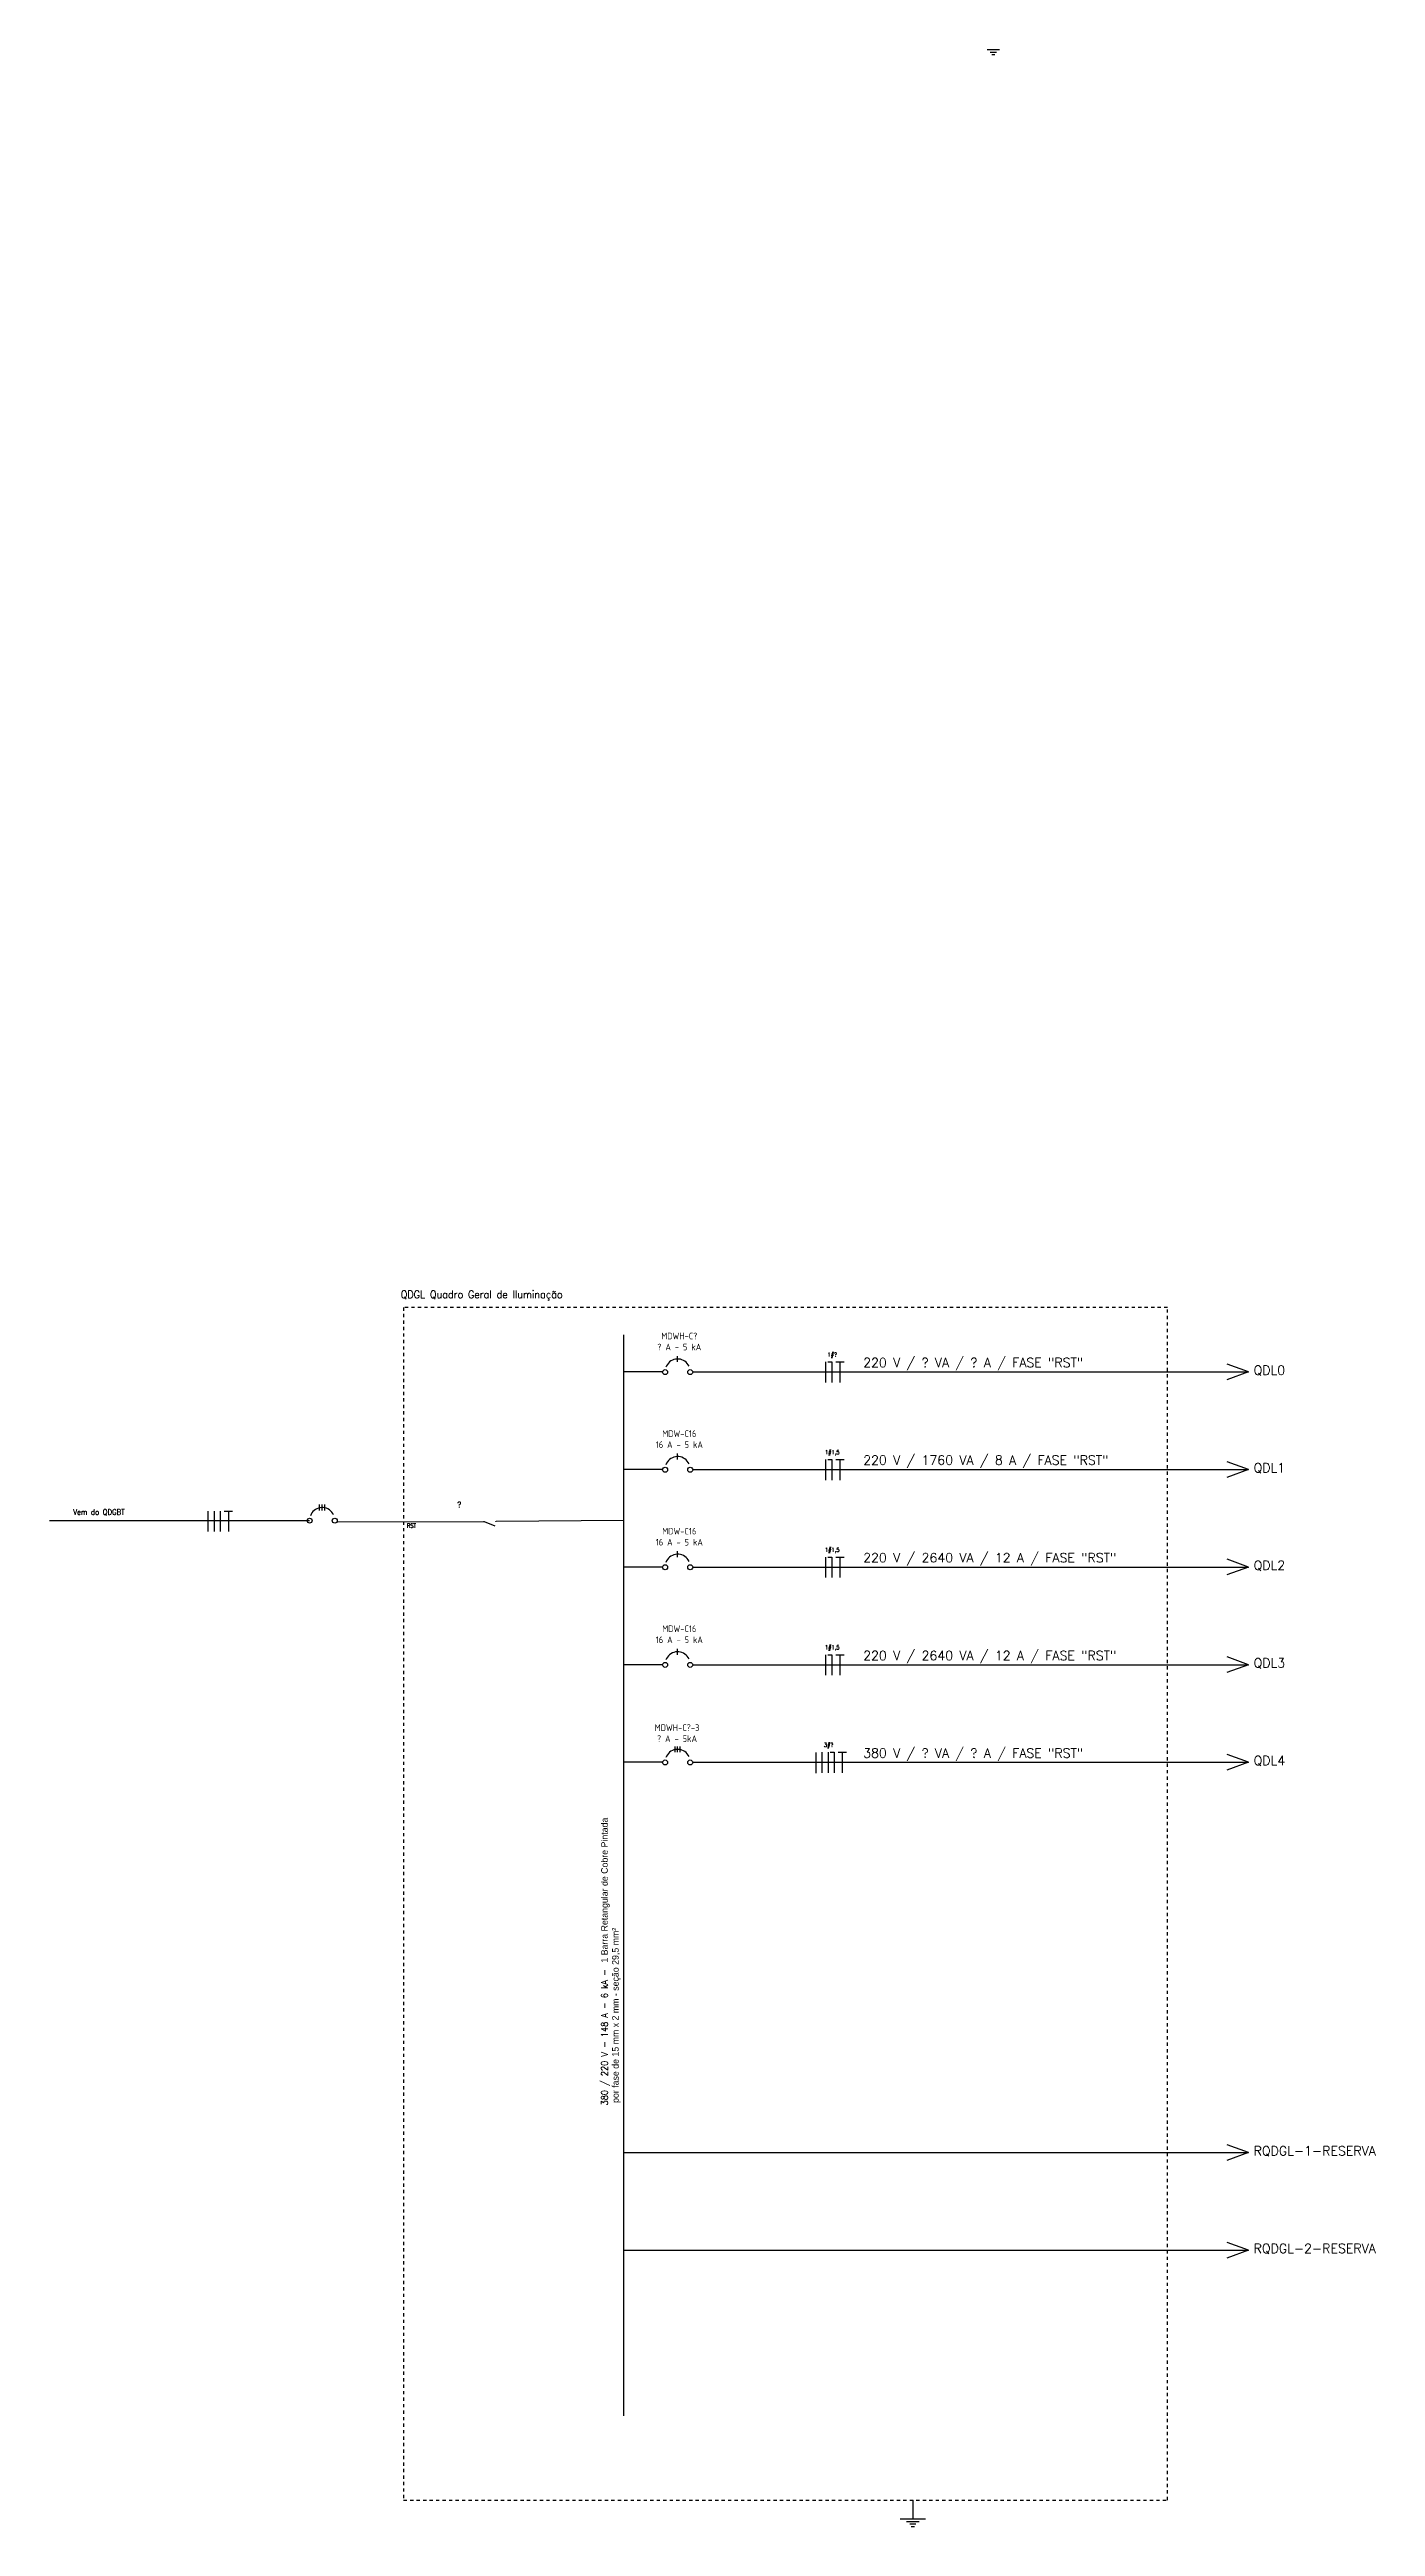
# Model space of a CAD drawing. Extents: x 196 to 641, y -49 to 322.
# Drawn here: x 461.7 to 502.6, y -39.8 to 36.5 of the extents above; entities that cross this region are included whole.
import ezdxf

# ---------------------------------------------------------------- set-up
doc = ezdxf.new("R2010")
doc.units = 0
doc.header["$MEASUREMENT"] = 0
doc.linetypes.add('DASHED2', pattern=[0.375, 0.25, -0.125])
for name, color, linetype in [('ELET_UNIFILAR_TEXTO', 4, 'Continuous'), ('ELET_UNIFILAR_TEXTO2', 4, 'Continuous'), ('ELT_UNIFILAR_DESENHO', 5, 'Continuous')]:
    doc.layers.add(name, color=color, linetype=linetype)
doc.styles.add('textstyle4', font='arial.ttf')
doc.styles.add('textstyle5', font='')
doc.styles.add('textstyle7', font='romans__.ttf')
doc.styles.get('textstyle5').set_extended_font_data('Standard')

msp = doc.modelspace()

# ---------------------------------------------------------------- hatches: boundary and pattern name
at = {"layer": 'ELT_UNIFILAR_DESENHO', "linetype": 'Continuous', "transparency": 33554687}
h = msp.add_hatch(color=256, dxfattribs=at)
edge = h.paths.add_edge_path(flags=0)
edge.add_arc((475.118, -8.865), 0.0158, 180, 360)
edge.add_arc((475.118, -8.865), 0.0158, 0, 180)
edge = h.paths.add_edge_path(flags=0)
edge.add_arc((475.48, -8.866), 0.0158, 180, 360)
edge.add_arc((475.48, -8.866), 0.0158, 0, 180)

# ---------------------------------------------------------------- linework, layer by layer
at = {"layer": 'ELT_UNIFILAR_DESENHO'}
for p, q in [((490.633, 36.5), (491.019, 36.5)), ((490.729, 36.422), (490.922, 36.422)), ((490.778, 36.345), (490.874, 36.345)), ((479.438, -36.441), (479.438, -3.118)), ((481.095, -3.952), (481.095, -3.771)), ((480.632, -4.261), (479.438, -4.261)), ((481.558, -4.261), (498.685, -4.261)), ((485.656, -3.953), (485.656, -4.584)), ((485.72, -3.953), (485.846, -3.953)), ((485.846, -3.953), (485.846, -4.584)), ((485.971, -3.953), (486.224, -3.953)), ((486.098, -3.953), (486.098, -4.584)), ((498.685, -4.261), (498.025, -4.502)), ((498.685, -4.261), (498.034, -4.02)), ((481.095, -6.959), (481.095, -6.779)), ((480.632, -7.269), (479.438, -7.269)), ((481.558, -7.269), (498.685, -7.269)), ((485.656, -6.96), (485.656, -7.592)), ((485.72, -6.96), (485.846, -6.96)), ((485.846, -6.96), (485.846, -7.592)), ((485.971, -6.96), (486.224, -6.96)), ((486.098, -6.96), (486.098, -7.592)), ((498.685, -7.269), (498.025, -7.51)), ((498.685, -7.269), (498.034, -7.028)), ((470.061, -8.531), (470.061, -8.351)), ((470.139, -8.531), (470.139, -8.351)), ((470.216, -8.531), (470.216, -8.351)), ((466.618, -8.547), (466.618, -9.179)), ((466.807, -8.547), (466.807, -9.179)), ((466.997, -8.547), (466.997, -9.179)), ((467.122, -8.547), (467.375, -8.547)), ((467.249, -8.547), (467.249, -9.179)), ((470.596, -8.877), (475.133, -8.871)), ((475.503, -8.863), (479.438, -8.826)), ((481.095, -9.967), (481.095, -9.787)), ((480.632, -10.277), (479.438, -10.277)), ((481.558, -10.277), (498.685, -10.277)), ((485.656, -9.968), (485.656, -10.6)), ((485.72, -9.968), (485.846, -9.968)), ((485.846, -9.968), (485.846, -10.6)), ((485.971, -9.968), (486.224, -9.968)), ((486.098, -9.968), (486.098, -10.6)), ((498.685, -10.277), (498.025, -10.518)), ((498.685, -10.277), (498.034, -10.036)), ((481.095, -12.975), (481.095, -12.795)), ((485.656, -12.976), (485.656, -13.608)), ((485.72, -12.976), (485.846, -12.976)), ((485.846, -12.976), (485.846, -13.608)), ((485.971, -12.976), (486.224, -12.976)), ((486.098, -12.976), (486.098, -13.608)), ((480.632, -13.284), (479.438, -13.284)), ((481.558, -13.284), (498.685, -13.284)), ((498.685, -13.284), (498.025, -13.526)), ((498.685, -13.284), (498.034, -13.044)), ((481.018, -15.983), (481.018, -15.802)), ((481.095, -15.983), (481.095, -15.802)), ((481.172, -15.983), (481.172, -15.802)), ((485.349, -15.991), (485.349, -16.623)), ((485.539, -15.983), (485.539, -16.615)), ((485.729, -15.983), (485.729, -16.615)), ((485.792, -15.983), (485.918, -15.983)), ((485.918, -15.983), (485.918, -16.615)), ((486.044, -15.983), (486.296, -15.983)), ((486.17, -15.983), (486.17, -16.615)), ((480.632, -16.292), (479.438, -16.292)), ((481.558, -16.292), (498.685, -16.292)), ((498.685, -16.292), (498.025, -16.533)), ((498.685, -16.292), (498.034, -16.051)), ((498.685, -28.323), (498.034, -28.082)), ((479.438, -28.323), (498.685, -28.323)), ((498.685, -28.323), (498.025, -28.564)), ((498.685, -31.331), (498.034, -31.09)), ((479.438, -31.331), (498.685, -31.331)), ((498.685, -31.331), (498.025, -31.572)), ((487.957, -39.614), (488.73, -39.614)), ((488.15, -39.691), (488.536, -39.691)), ((488.343, -39.032), (488.343, -39.614)), ((488.247, -39.769), (488.44, -39.769)), ((488.295, -39.846), (488.392, -39.846))]:
    msp.add_line(p, q, dxfattribs=at)
at = {"layer": 'ELT_UNIFILAR_DESENHO', "linetype": 'DASHED2', "ltscale": 0.05}
for p, q in [((496.188, -2.273), (472.649, -2.273)), ((472.649, -2.273), (472.649, -39.032)), ((496.196, -39.032), (496.188, -2.273)), ((472.649, -39.032), (496.196, -39.032))]:
    msp.add_line(p, q, dxfattribs=at)
at = {"layer": 'ELT_UNIFILAR_DESENHO', "linetype": 'Continuous'}
for p, q in [((469.753, -8.845), (461.736, -8.845)), ((475.133, -8.871), (475.458, -9.002))]:
    msp.add_line(p, q, dxfattribs=at)
at = {"layer": 'ELT_UNIFILAR_DESENHO'}
for points in [[(481.445, -4.084), (481.42, -4.04), (481.391, -3.999), (481.356, -3.963), (481.316, -3.931), (481.273, -3.905), (481.227, -3.885), (481.178, -3.871), (481.128, -3.863), (481.078, -3.862), (481.028, -3.867), (480.979, -3.879), (480.932, -3.898), (480.887, -3.922), (480.847, -3.952), (480.81, -3.987), (480.778, -4.026), (480.752, -4.069), (480.732, -4.116)], [(481.445, -7.092), (481.42, -7.048), (481.391, -7.007), (481.356, -6.971), (481.316, -6.939), (481.273, -6.913), (481.227, -6.892), (481.178, -6.878), (481.128, -6.871), (481.078, -6.87), (481.028, -6.875), (480.979, -6.887), (480.932, -6.905), (480.887, -6.93), (480.847, -6.96), (480.81, -6.994), (480.778, -7.034), (480.752, -7.077), (480.732, -7.123)], [(470.489, -8.664), (470.464, -8.619), (470.434, -8.579), (470.399, -8.542), (470.36, -8.511), (470.317, -8.484), (470.271, -8.464), (470.222, -8.45), (470.172, -8.442), (470.122, -8.441), (470.072, -8.447), (470.022, -8.459), (469.975, -8.477), (469.931, -8.501), (469.89, -8.531), (469.854, -8.566), (469.822, -8.605), (469.796, -8.649), (469.776, -8.695)], [(481.445, -10.1), (481.42, -10.056), (481.391, -10.015), (481.356, -9.978), (481.316, -9.947), (481.273, -9.921), (481.227, -9.9), (481.178, -9.886), (481.128, -9.878), (481.078, -9.877), (481.028, -9.883), (480.979, -9.895), (480.932, -9.913), (480.887, -9.937), (480.847, -9.967), (480.81, -10.002), (480.778, -10.042), (480.752, -10.085), (480.732, -10.131)], [(481.445, -13.108), (481.42, -13.063), (481.391, -13.023), (481.356, -12.986), (481.316, -12.955), (481.273, -12.928), (481.227, -12.908), (481.178, -12.894), (481.128, -12.886), (481.078, -12.885), (481.028, -12.891), (480.979, -12.903), (480.932, -12.921), (480.887, -12.945), (480.847, -12.975), (480.81, -13.01), (480.778, -13.049), (480.752, -13.093), (480.732, -13.139)], [(481.445, -16.115), (481.42, -16.071), (481.391, -16.03), (481.356, -15.994), (481.316, -15.962), (481.273, -15.936), (481.227, -15.916), (481.178, -15.902), (481.128, -15.894), (481.078, -15.893), (481.028, -15.898), (480.979, -15.91), (480.932, -15.929), (480.887, -15.953), (480.847, -15.983), (480.81, -16.018), (480.778, -16.057), (480.752, -16.1), (480.732, -16.147)]]:
    msp.add_lwpolyline(points, dxfattribs=at)
for centre in [(480.709, -4.266), (481.481, -4.266), (480.709, -7.274), (481.481, -7.274), (469.753, -8.845), (470.525, -8.845), (480.709, -10.282), (481.481, -10.282), (480.709, -13.289), (481.481, -13.289), (480.709, -16.297), (481.481, -16.297)]:
    msp.add_circle(centre, 0.0772, dxfattribs=at)

# ---------------------------------------------------------------- texts
at = {"layer": 'ELET_UNIFILAR_TEXTO', "attachment_point": 1, "style": 'textstyle5'}
for s, insert, char_height, width in [('QDGL Quadro Geral de Iluminação', (472.562, -1.753), 0.23696, 7.18793), ('\\A1;\\pxqc;1#?', (485.365, -3.663), 0.12638, 0.9874), ('\\A1;\\pxqc;1#1,5', (485.365, -6.671), 0.12638, 0.9874), ('?', (474.304, -8.266), 0.172, 2.5716), ('Vem do QDGBT', (462.463, -8.494), 0.17163, 2.5716), ('\\A1;\\pxqc;1#1,5', (485.365, -9.679), 0.12638, 0.9874), ('\\A1;\\pxqc;1#1,5', (485.365, -12.686), 0.12638, 0.9874), ('\\A1;\\pxqc;3#?', (485.252, -15.694), 0.12638, 0.9874)]:
    msp.add_mtext(s, dxfattribs=dict(at, insert=insert, char_height=char_height, width=width))
at = {"layer": 'ELET_UNIFILAR_TEXTO', "char_height": 0.20406, "width": 3.87486, "attachment_point": 8, "line_spacing_factor": 0.6, "style": 'textstyle4'}
for s, insert in [('\\pxsm1;{\\Fisocp|c0;MDWH-C?\\P\\Fisocp2|c0;? A - 5 kA}', (481.145, -3.596)), ('\\pxsm1;{\\Fisocp|c0;MDW-C16\\P\\Fisocp2|c0;16 A - 5 kA}', (481.145, -6.603)), ('\\pxsm1;{\\Fisocp|c0;MDW-C16\\P\\Fisocp2|c0;16 A - 5 kA}', (481.145, -9.611)), ('\\pxsm1,t11;{\\Fisocp|c0;MDW-C16\\P\\ptz;\\Fisocp2|c0;16 A - 5 kA}', (481.145, -12.619)), ('\\pxsm1;{\\Fisocp|c0;MDWH-C?-3\\P? A - 5kA}', (481.075, -15.667))]:
    msp.add_mtext(s, dxfattribs=dict(at, insert=insert))
at = {"layer": 'ELET_UNIFILAR_TEXTO', "insert": (472.751, -8.934), "char_height": 0.1264, "attachment_point": 1, "style": 'textstyle5'}
msp.add_mtext('RST', dxfattribs=at)
msp.add_mtext('RST', dxfattribs=at)
at = {"layer": 'ELET_UNIFILAR_TEXTO', "insert": (478.738, -26.867), "char_height": 0.202345, "width": 12.72512, "attachment_point": 1, "rotation": 90, "style": 'textstyle5'}
msp.add_mtext('\\A1;380 / 220 V - 148 A - 6 kA - {\\A0;\\fArial|b0|i0|c0|p34; \\Ftxt|c0;1 Barra Retangular de Cobre Pintada\\P por fase de 15 mm x 2 mm - seção 29,5 mm\\fArial|b0|i0|c0|p34;²}', dxfattribs=at)
at = {"layer": 'ELET_UNIFILAR_TEXTO2', "attachment_point": 1, "style": 'textstyle7'}
for s, insert, char_height, width in [('220 V / ? VA / ? A / FASE "RST" ', (486.812, -3.829), 0.28356, 9.25609), ('QDL0', (498.846, -4.064), 0.2836, 3.00015), ('220 V / 1760 VA / 8 A / FASE "RST" ', (486.812, -6.837), 0.28356, 9.25609), ('QDL1', (498.846, -7.072), 0.2836, 3.00015), ('220 V / 2640 VA / 12 A / FASE "RST" ', (486.812, -9.845), 0.28356, 9.25609), ('QDL2', (498.846, -10.08), 0.2836, 3.00015), ('220 V / 2640 VA / 12 A / FASE "RST" ', (486.812, -12.859), 0.28356, 9.25609), ('QDL3', (498.846, -13.087), 0.2836, 3.00015), ('380 V / ? VA / ? A / FASE "RST"  ', (486.812, -15.867), 0.28356, 9.25609), ('QDL4', (498.846, -16.095), 0.2836, 3.00015), ('RQDGL-1-RESERVA', (498.846, -28.126), 0.28356, 3.00015), ('RQDGL-2-RESERVA', (498.846, -31.134), 0.28356, 3.00015)]:
    msp.add_mtext(s, dxfattribs=dict(at, insert=insert, char_height=char_height, width=width))

doc.saveas('drawing.dxf')
